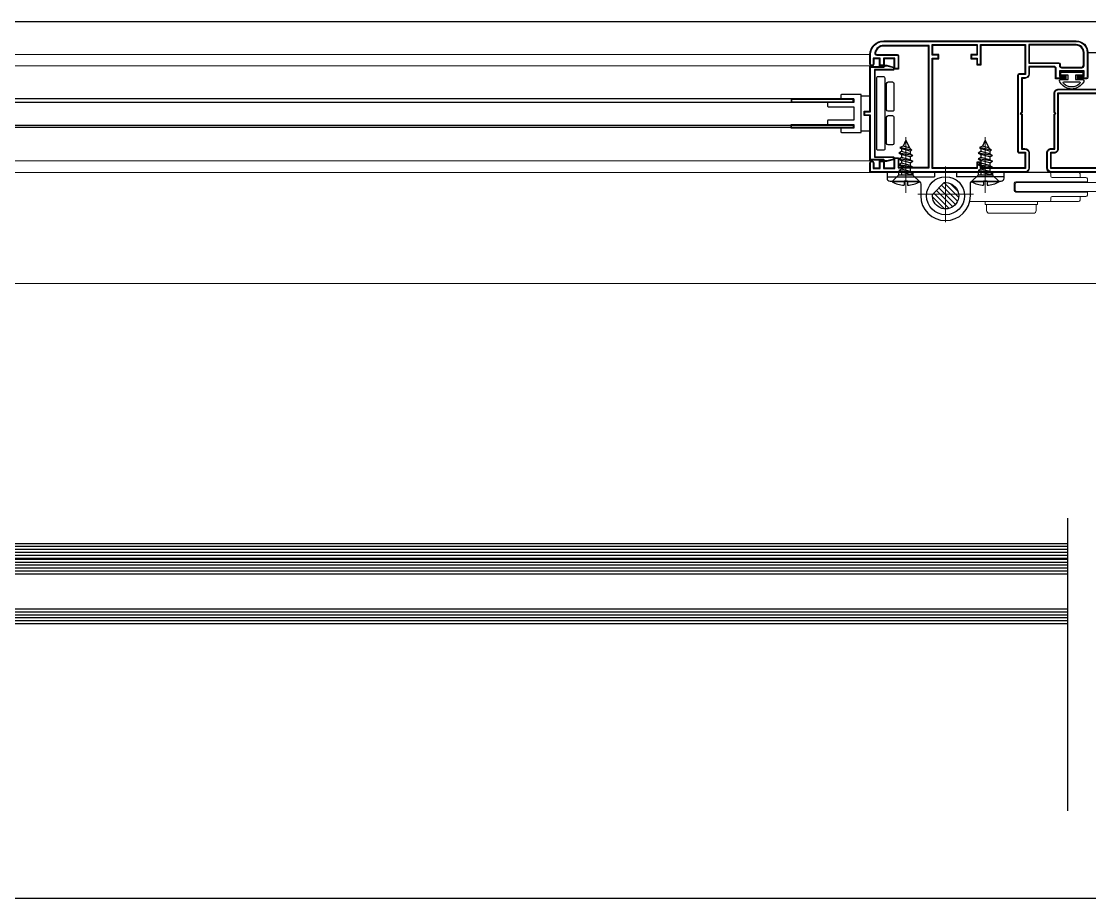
# Model space of a CAD drawing. Header units: millimetres. Extents: x 1251.1 to 1334.1, y 1577.6 to 1641.3.
# Drawn here: x 1300.2867 to 1300.652, y 1610.4513 to 1610.7513 of the extents above; entities that cross this region are included whole.
import ezdxf

# ---------------------------------------------------------------- set-up
doc = ezdxf.new("R2010")
doc.units = ezdxf.units.MM
doc.linetypes.add('ACAD_ISO02W100', pattern=[15, 12, -3])
doc.linetypes.add('TRATTOPUNTO', pattern=[1, 0.5, -0.25, 0, -0.25])
for name, color, linetype in [('FINESTRA_finissime', 251, 'Continuous'), ('MONTANTI sezioni - windows structure section', 2, 'Continuous'), ('MURATURA', 140, 'Continuous')]:
    doc.layers.add(name, color=color, linetype=linetype)
doc.layers.add('PROIEZIONI finissime - fine lines', color=251, linetype='Continuous', lineweight=9)
doc.layers.add('TRATTEGGIO - hatch', color=252, linetype='Continuous', lineweight=20)
doc.layers.add('VETRATE sezioni - windows sections', color=7, linetype='Continuous', true_color=0x4d79ff)

# ---------------------------------------------------------------- blocks, each defined once
blk = doc.blocks.new('*X10')
at = {"color": 0}
for p, q in [((359.3648275959583, 274.5120138535726), (363.4919762077227, 278.639162465337)), ((359.8374116441786, 273.2168309488265), (365.09775321544, 278.4771725200879)), ((360.7212951206618, 272.3329474723433), (366.3101411133984, 277.9217934650799)), ((361.605178597145, 271.4490639958602), (367.2537434603975, 277.0976288591127)), ((362.4890620736281, 270.565180519377), (367.9447591065739, 276.0208775523227)), ((363.3729455501113, 269.6812970428938), (368.3248739252244, 274.6332254180068)), ((365.3812243825203, 269.9218089223364), (368.0821811389591, 272.6227656787752))]:
    blk.add_line(p, q, dxfattribs=at)

msp = doc.modelspace()

# ---------------------------------------------------------------- linework, layer by layer
at = {"layer": 'FINESTRA_finissime', "color": 145, "linetype": 'TRATTOPUNTO', "ltscale": 0.02}
msp.add_line((1300.64452535849, 1610.481328795551), (1300.64452535849, 1610.628326230804), dxfattribs=at)
at = {"layer": 'MONTANTI sezioni - windows structure section'}
for p, q in [((1300.651389878987, 1610.74062800721), (1300.657389878987, 1610.74062800721)), ((1300.571389878987, 1610.72477800721), (1300.135723938244, 1610.72477800721)), ((1300.549889878987, 1610.72477800721), (1300.549889878987, 1610.72357800721)), ((1300.571189878987, 1610.72457800721), (1300.550089878987, 1610.72457800721)), ((1300.550089878987, 1610.72457800721), (1300.550089878987, 1610.72377800721)), ((1300.550089878987, 1610.72377800721), (1300.571189878987, 1610.72377800721)), ((1300.571189878987, 1610.72377800721), (1300.571189878987, 1610.72457800721)), ((1300.571389878987, 1610.72357800721), (1300.571389878987, 1610.72477800721)), ((1300.573889878987, 1610.72577800721), (1300.576889878987, 1610.72577800721)), ((1300.135723938244, 1610.72357800721), (1300.571389878987, 1610.72357800721)), ((1300.135523938244, 1610.71577800721), (1300.571189878987, 1610.71577800721)), ((1300.571189878987, 1610.71497800721), (1300.135523938244, 1610.71497800721)), ((1300.549889878987, 1610.71597800721), (1300.571389878987, 1610.71597800721)), ((1300.549889878987, 1610.71477800721), (1300.549889878987, 1610.71597800721)), ((1300.571389878987, 1610.71477800721), (1300.549889878987, 1610.71477800721)), ((1300.550089878987, 1610.71497800721), (1300.550089878987, 1610.71577800721)), ((1300.571189878987, 1610.71577800721), (1300.571189878987, 1610.71497800721)), ((1300.571389878987, 1610.71597800721), (1300.571389878987, 1610.71477800721)), ((1300.573889878987, 1610.71377800721), (1300.576889878987, 1610.71377800721)), ((1300.58914040002, 1610.71062800721), (1300.588190365445, 1610.708590651489)), ((1300.58914040002, 1610.71062800721), (1300.590361740927, 1610.708008833182)), ((1300.61634040002, 1610.71062800721), (1300.615390365445, 1610.708590651489)), ((1300.61634040002, 1610.71062800721), (1300.617561740927, 1610.708008833182)), ((1300.58764040002, 1610.706738014281), (1300.58674040002, 1610.706218399038)), ((1300.58674040002, 1610.706218399038), (1300.58764040002, 1610.7057027381)), ((1300.59154040002, 1610.705418505765), (1300.58674040002, 1610.706218399038)), ((1300.587111558766, 1610.708159597696), (1300.587761227615, 1610.707670362443)), ((1300.588190365445, 1610.708590651489), (1300.587133080983, 1610.708155996316)), ((1300.591201617424, 1610.707266170491), (1300.587133080983, 1610.708155996316)), ((1300.587761227615, 1610.707670362443), (1300.58764040002, 1610.707411246829)), ((1300.58764040002, 1610.707411246829), (1300.58764040002, 1610.706738014281)), ((1300.59064040002, 1610.705934166703), (1300.58764040002, 1610.706738014281)), ((1300.58764040002, 1610.7057027381), (1300.58764040002, 1610.704738014281)), ((1300.59064040002, 1610.704898890523), (1300.58764040002, 1610.7057027381)), ((1300.59064040002, 1610.706898890523), (1300.587761227615, 1610.707670362443)), ((1300.590361740927, 1610.708008833182), (1300.588190365445, 1610.708590651489)), ((1300.590361740927, 1610.708008833182), (1300.591216323406, 1610.707256664812)), ((1300.591216323406, 1610.707256664812), (1300.59064040002, 1610.706898890523)), ((1300.59064040002, 1610.706898890523), (1300.59064040002, 1610.705934166703)), ((1300.59064040002, 1610.705934166703), (1300.59154040002, 1610.705418505765)), ((1300.59064040002, 1610.704898890523), (1300.59154040002, 1610.705418505765)), ((1300.61484040002, 1610.706738014281), (1300.61394040002, 1610.706218399038)), ((1300.61394040002, 1610.706218399038), (1300.61484040002, 1610.7057027381)), ((1300.61874040002, 1610.705418505765), (1300.61394040002, 1610.706218399038)), ((1300.614311558766, 1610.708159597696), (1300.614961227615, 1610.707670362443)), ((1300.615390365445, 1610.708590651489), (1300.614333080983, 1610.708155996316)), ((1300.618401617424, 1610.707266170491), (1300.614333080983, 1610.708155996316)), ((1300.614961227615, 1610.707670362443), (1300.61484040002, 1610.707411246829)), ((1300.61484040002, 1610.707411246829), (1300.61484040002, 1610.706738014281)), ((1300.61784040002, 1610.705934166703), (1300.61484040002, 1610.706738014281)), ((1300.61784040002, 1610.704898890523), (1300.61484040002, 1610.7057027381)), ((1300.61484040002, 1610.7057027381), (1300.61484040002, 1610.704738014281)), ((1300.61784040002, 1610.706898890523), (1300.614961227615, 1610.707670362443)), ((1300.617561740927, 1610.708008833182), (1300.615390365445, 1610.708590651489)), ((1300.617561740927, 1610.708008833182), (1300.618416323406, 1610.707256664812)), ((1300.618416323406, 1610.707256664812), (1300.61784040002, 1610.706898890523)), ((1300.61784040002, 1610.706898890523), (1300.61784040002, 1610.705934166703)), ((1300.61784040002, 1610.705934166703), (1300.61874040002, 1610.705418505765)), ((1300.61784040002, 1610.704898890523), (1300.61874040002, 1610.705418505765)), ((1300.58764040002, 1610.704738014281), (1300.58674040002, 1610.704218399038)), ((1300.58674040002, 1610.704218399038), (1300.58764040002, 1610.7037027381)), ((1300.59154040002, 1610.703418505765), (1300.58674040002, 1610.704218399038)), ((1300.58764040002, 1610.702738014281), (1300.58674040002, 1610.702218399038)), ((1300.58674040002, 1610.702218399038), (1300.58764040002, 1610.7017027381)), ((1300.59154040002, 1610.701418505765), (1300.58674040002, 1610.702218399038)), ((1300.59064040002, 1610.703934166703), (1300.58764040002, 1610.704738014281)), ((1300.58764040002, 1610.7037027381), (1300.58764040002, 1610.702738014281)), ((1300.59064040002, 1610.702898890523), (1300.58764040002, 1610.7037027381)), ((1300.59064040002, 1610.701934166703), (1300.58764040002, 1610.702738014281)), ((1300.58764040002, 1610.7017027381), (1300.58764040002, 1610.70073801428)), ((1300.59064040002, 1610.700898890523), (1300.58764040002, 1610.7017027381)), ((1300.59064040002, 1610.704898890523), (1300.59064040002, 1610.703934166703)), ((1300.59064040002, 1610.703934166703), (1300.59154040002, 1610.703418505765)), ((1300.59064040002, 1610.702898890523), (1300.59154040002, 1610.703418505765)), ((1300.59064040002, 1610.702898890523), (1300.59064040002, 1610.701934166703)), ((1300.59064040002, 1610.701934166703), (1300.59154040002, 1610.701418505765)), ((1300.61484040002, 1610.704738014281), (1300.61394040002, 1610.704218399038)), ((1300.61394040002, 1610.704218399038), (1300.61484040002, 1610.7037027381)), ((1300.61874040002, 1610.703418505765), (1300.61394040002, 1610.704218399038)), ((1300.61484040002, 1610.702738014281), (1300.61394040002, 1610.702218399038)), ((1300.61874040002, 1610.701418505765), (1300.61394040002, 1610.702218399038)), ((1300.61394040002, 1610.702218399038), (1300.61484040002, 1610.7017027381)), ((1300.61784040002, 1610.703934166703), (1300.61484040002, 1610.704738014281)), ((1300.61784040002, 1610.702898890523), (1300.61484040002, 1610.7037027381)), ((1300.61484040002, 1610.7037027381), (1300.61484040002, 1610.702738014281)), ((1300.61784040002, 1610.701934166703), (1300.61484040002, 1610.702738014281)), ((1300.61784040002, 1610.700898890523), (1300.61484040002, 1610.7017027381)), ((1300.61484040002, 1610.7017027381), (1300.61484040002, 1610.70073801428)), ((1300.61784040002, 1610.704898890523), (1300.61784040002, 1610.703934166703)), ((1300.61784040002, 1610.703934166703), (1300.61874040002, 1610.703418505765)), ((1300.61784040002, 1610.702898890523), (1300.61874040002, 1610.703418505765)), ((1300.61784040002, 1610.702898890523), (1300.61784040002, 1610.701934166703)), ((1300.61784040002, 1610.701934166703), (1300.61874040002, 1610.701418505765)), ((1300.58274040002, 1610.69812800721), (1300.59899040002, 1610.69812800721)), ((1300.586689878987, 1610.69862800721), (1300.584448305174, 1610.696556603564)), ((1300.586689878987, 1610.69962800721), (1300.586689878987, 1610.69862800721)), ((1300.591590921053, 1610.69862800721), (1300.586689878987, 1610.69862800721)), ((1300.58764040002, 1610.70073801428), (1300.58674040002, 1610.700218399038)), ((1300.58674040002, 1610.700218399038), (1300.58764040002, 1610.6997027381)), ((1300.59154040002, 1610.699418505765), (1300.58674040002, 1610.700218399038)), ((1300.59064040002, 1610.699934166703), (1300.58764040002, 1610.70073801428)), ((1300.58764040002, 1610.6997027381), (1300.58764040002, 1610.69862800721)), ((1300.59064040002, 1610.698898890523), (1300.58764040002, 1610.6997027381)), ((1300.59064040002, 1610.700898890523), (1300.59154040002, 1610.701418505765)), ((1300.59064040002, 1610.700898890523), (1300.59064040002, 1610.699934166703)), ((1300.59064040002, 1610.699934166703), (1300.59154040002, 1610.699418505765)), ((1300.59064040002, 1610.698898890523), (1300.59154040002, 1610.699418505765)), ((1300.59064040002, 1610.698898890523), (1300.59064040002, 1610.69862800721)), ((1300.591590921053, 1610.69962800721), (1300.591590921053, 1610.69862800721)), ((1300.591590921053, 1610.69862800721), (1300.593832494867, 1610.696556603564)), ((1300.59899040002, 1610.69962800721), (1300.59899040002, 1610.69812800721)), ((1300.60649040002, 1610.69962800721), (1300.60649040002, 1610.69812800721)), ((1300.62274040002, 1610.69812800721), (1300.60649040002, 1610.69812800721)), ((1300.613889878987, 1610.69862800721), (1300.611648305174, 1610.696556603564)), ((1300.613889878987, 1610.69962800721), (1300.613889878987, 1610.69862800721)), ((1300.618790921053, 1610.69862800721), (1300.613889878987, 1610.69862800721)), ((1300.61484040002, 1610.70073801428), (1300.61394040002, 1610.700218399038)), ((1300.61874040002, 1610.699418505765), (1300.61394040002, 1610.700218399038)), ((1300.61394040002, 1610.700218399038), (1300.61484040002, 1610.6997027381)), ((1300.61784040002, 1610.699934166703), (1300.61484040002, 1610.70073801428)), ((1300.61784040002, 1610.698898890523), (1300.61484040002, 1610.6997027381)), ((1300.61484040002, 1610.6997027381), (1300.61484040002, 1610.69862800721)), ((1300.61784040002, 1610.700898890523), (1300.61874040002, 1610.701418505765)), ((1300.61784040002, 1610.700898890523), (1300.61784040002, 1610.699934166703)), ((1300.61784040002, 1610.699934166703), (1300.61874040002, 1610.699418505765)), ((1300.61784040002, 1610.698898890523), (1300.61874040002, 1610.699418505765)), ((1300.61784040002, 1610.698898890523), (1300.61784040002, 1610.69862800721)), ((1300.618790921053, 1610.69962800721), (1300.618790921053, 1610.69862800721)), ((1300.618790921053, 1610.69862800721), (1300.621032494867, 1610.696556603564)), ((1300.64824040002, 1610.69962800721), (1300.62224040002, 1610.69962800721)), ((1300.584448305174, 1610.696556603564), (1300.584448305174, 1610.696371283412)), ((1300.58854040002, 1610.696556603564), (1300.584448305174, 1610.696556603564)), ((1300.58854040002, 1610.696371283412), (1300.584448305174, 1610.696371283412)), ((1300.58854040002, 1610.69662800721), (1300.58854040002, 1610.695245669561)), ((1300.58974040002, 1610.69662800721), (1300.58854040002, 1610.69662800721)), ((1300.58974040002, 1610.69662800721), (1300.58974040002, 1610.695245669561)), ((1300.593832494867, 1610.696556603564), (1300.58974040002, 1610.696556603564)), ((1300.593832494867, 1610.696371283412), (1300.58974040002, 1610.696371283412)), ((1300.593832494867, 1610.696556603564), (1300.593832494867, 1610.696371283412)), ((1300.61574040002, 1610.696556603564), (1300.611648305174, 1610.696556603564)), ((1300.611648305174, 1610.696556603564), (1300.611648305174, 1610.696371283412)), ((1300.61574040002, 1610.696371283412), (1300.611648305174, 1610.696371283412)), ((1300.61694040002, 1610.69662800721), (1300.61574040002, 1610.69662800721)), ((1300.61574040002, 1610.69662800721), (1300.61574040002, 1610.695245669561)), ((1300.61694040002, 1610.69662800721), (1300.61694040002, 1610.695245669561)), ((1300.621032494867, 1610.696556603564), (1300.61694040002, 1610.696556603564)), ((1300.621032494867, 1610.696371283412), (1300.61694040002, 1610.696371283412)), ((1300.621032494867, 1610.696556603564), (1300.621032494867, 1610.696371283412))]:
    msp.add_line(p, q, dxfattribs=at)
for points in [[(1300.651389878987, 1610.73212800721, -0.4142135623730951), (1300.650889878987, 1610.73162800721), (1300.647889878987, 1610.73162800721), (1300.647889878987, 1610.73262800721), (1300.649889878987, 1610.73262800721), (1300.649889878987, 1610.73412800721), (1300.641889878987, 1610.73412800721), (1300.641889878987, 1610.73262800721), (1300.643889878987, 1610.73262800721), (1300.643889878987, 1610.73162800721), (1300.640389878987, 1610.73162800721), (1300.640389878987, 1610.73512800721, 0.4142135623730951), (1300.639889878987, 1610.73562800721), (1300.631389878987, 1610.73562800721), (1300.631389878987, 1610.73327800721, -0.4142135623730951), (1300.629889878987, 1610.73177800721), (1300.628889878987, 1610.73177800721), (1300.628889878987, 1610.72007800721), (1300.628589878987, 1610.71977800721), (1300.628889878987, 1610.71947800721), (1300.628889878987, 1610.70777800721), (1300.629889878987, 1610.70777800721, -0.4142135623730951), (1300.631389878987, 1610.70627800721), (1300.631389878987, 1610.70112800721, -0.4142135623730951), (1300.629889878987, 1610.69962800721), (1300.576889878987, 1610.69962800721), (1300.576889878987, 1610.70287800721, -1), (1300.578189878987, 1610.70287800721), (1300.578189878987, 1610.70112800721), (1300.580189878987, 1610.70112800721), (1300.580189878987, 1610.70352800721), (1300.581689878987, 1610.70352800721), (1300.581689878987, 1610.70112800721), (1300.585189878987, 1610.70112800721), (1300.585189878987, 1610.70462800721), (1300.586689878987, 1610.70462800721), (1300.586689878987, 1610.70142800721), (1300.596889878987, 1610.70142800721), (1300.596889878987, 1610.74282800721), (1300.581589878987, 1610.74282800721, 0.3539972922353375), (1300.578753511127, 1610.740532173877, 0.4771078284050197), (1300.579242540068, 1610.73992800721), (1300.586189878987, 1610.73992800721, -0.4142135623730951), (1300.586689878987, 1610.73942800721), (1300.586689878987, 1610.73492800721), (1300.585189878987, 1610.73492800721), (1300.585189878987, 1610.73842800721), (1300.581689878987, 1610.73842800721), (1300.581689878987, 1610.73602800721), (1300.580189878987, 1610.73602800721), (1300.580189878987, 1610.73842800721), (1300.578189878987, 1610.73842800721), (1300.578189878987, 1610.73667800721, -1), (1300.576889878987, 1610.73667800721), (1300.576889878987, 1610.73992800721, -0.4142135623730951), (1300.581589878987, 1610.74462800721), (1300.647389878987, 1610.74462800721, -0.414213562373093), (1300.651389878987, 1610.74062800721)], [(1300.651189878987, 1610.73212800721, -0.4142135623731173), (1300.650889878987, 1610.73182800721), (1300.648089878987, 1610.73182800721), (1300.648089878987, 1610.73242800721), (1300.650089878987, 1610.73242800721), (1300.650089878987, 1610.73432800721), (1300.641689878987, 1610.73432800721), (1300.641689878987, 1610.73242800721), (1300.643689878987, 1610.73242800721), (1300.643689878987, 1610.73182800721), (1300.640589878987, 1610.73182800721), (1300.640589878987, 1610.73512800721, 0.4142135623730856), (1300.639889878987, 1610.73582800721), (1300.631189878987, 1610.73582800721), (1300.631189878987, 1610.73327800721, -0.4142135623731002), (1300.629889878987, 1610.73197800721), (1300.628689878987, 1610.73197800721), (1300.628689878987, 1610.720160849922), (1300.628307036275, 1610.71977800721), (1300.628689878987, 1610.719395164497), (1300.628689878987, 1610.70757800721), (1300.629889878987, 1610.70757800721, -0.4142135623731002), (1300.631189878987, 1610.70627800721), (1300.631189878987, 1610.70112800721, -0.4142135623731002), (1300.629889878987, 1610.69982800721), (1300.577089878987, 1610.69982800721), (1300.577089878987, 1610.70287800721, -1), (1300.577989878987, 1610.70287800721), (1300.577989878987, 1610.70092800721), (1300.580389878987, 1610.70092800721), (1300.580389878987, 1610.70332800721), (1300.581489878987, 1610.70332800721), (1300.581489878987, 1610.70092800721), (1300.585389878987, 1610.70092800721), (1300.585389878987, 1610.70442800721), (1300.586489878987, 1610.70442800721), (1300.586489878987, 1610.70122800721), (1300.597089878987, 1610.70122800721), (1300.597089878987, 1610.74302800721), (1300.581589878987, 1610.74302800721, 0.3539972922353369), (1300.578557899551, 1610.740573840543, 0.4771078284050183), (1300.579242540068, 1610.73972800721), (1300.586189878987, 1610.73972800721, -0.4142135623731173), (1300.586489878987, 1610.73942800721), (1300.586489878987, 1610.73512800721), (1300.585389878987, 1610.73512800721), (1300.585389878987, 1610.73862800721), (1300.581489878987, 1610.73862800721), (1300.581489878987, 1610.73622800721), (1300.580389878987, 1610.73622800721), (1300.580389878987, 1610.73862800721), (1300.577989878987, 1610.73862800721), (1300.577989878987, 1610.73667800721, -1), (1300.577089878987, 1610.73667800721), (1300.577089878987, 1610.73992800721, -0.4142135623730965), (1300.581589878987, 1610.74442800721), (1300.647389878987, 1610.74442800721, -0.4142135623730968), (1300.651189878987, 1610.74062800721)], [(1300.614689878987, 1610.74332800721), (1300.630089878987, 1610.74332800721), (1300.630089878987, 1610.73307800721), (1300.627889878987, 1610.73307800721, 0.4142135623731173), (1300.627589878987, 1610.73277800721), (1300.627589878987, 1610.70677800721, 0.4142135623731173), (1300.627889878987, 1610.70647800721), (1300.630089878987, 1610.70647800721), (1300.630089878987, 1610.70092800721), (1300.614689878987, 1610.70092800721), (1300.614689878987, 1610.70292800721), (1300.613589878987, 1610.70292800721), (1300.613589878987, 1610.70092800721), (1300.598189878987, 1610.70092800721), (1300.598189878987, 1610.73862800721), (1300.600189878987, 1610.73862800721), (1300.600189878987, 1610.73972800721), (1300.598189878987, 1610.73972800721), (1300.598189878987, 1610.74332800721), (1300.613589878987, 1610.74332800721), (1300.613589878987, 1610.73972800721), (1300.611589878987, 1610.73972800721), (1300.611589878987, 1610.73862800721), (1300.613589878987, 1610.73862800721), (1300.613589878987, 1610.73662800721), (1300.614689878987, 1610.73662800721)], [(1300.614889878987, 1610.74312800721), (1300.629889878987, 1610.74312800721), (1300.629889878987, 1610.73327800721), (1300.627889878987, 1610.73327800721, 0.4142135623730956), (1300.627389878987, 1610.73277800721), (1300.627389878987, 1610.70677800721, 0.4142135623730951), (1300.627889878987, 1610.70627800721), (1300.629889878987, 1610.70627800721), (1300.629889878987, 1610.70112800721), (1300.614889878987, 1610.70112800721), (1300.614889878987, 1610.70312800721), (1300.613389878987, 1610.70312800721), (1300.613389878987, 1610.70112800721), (1300.598389878987, 1610.70112800721), (1300.598389878987, 1610.73842800721), (1300.600389878987, 1610.73842800721), (1300.600389878987, 1610.73992800721), (1300.598389878987, 1610.73992800721), (1300.598389878987, 1610.74312800721), (1300.613389878987, 1610.74312800721), (1300.613389878987, 1610.73992800721), (1300.611389878987, 1610.73992800721), (1300.611389878987, 1610.73842800721), (1300.613389878987, 1610.73842800721), (1300.613389878987, 1610.73642800721), (1300.614889878987, 1610.73642800721)], [(1300.650089878987, 1610.74062800721, 0.4142135623731018), (1300.647389878987, 1610.74332800721), (1300.631189878987, 1610.74332800721), (1300.631189878987, 1610.73692800721), (1300.641389878987, 1610.73692800721, -0.4142135623731173), (1300.641689878987, 1610.73662800721), (1300.641689878987, 1610.73612800721, 0.4142135623730856), (1300.642389878987, 1610.73542800721), (1300.649389878987, 1610.73542800721, 0.4142135623730856), (1300.650089878987, 1610.73612800721)], [(1300.649889878987, 1610.74062800721, 0.4142135623731018), (1300.647389878987, 1610.74312800721), (1300.631389878987, 1610.74312800721), (1300.631389878987, 1610.73712800721), (1300.641389878987, 1610.73712800721, -0.4142135623730943), (1300.641889878987, 1610.73662800721), (1300.641889878987, 1610.73612800721, 0.4142135623730951), (1300.642389878987, 1610.73562800721), (1300.649389878987, 1610.73562800721, 0.4142135623730951), (1300.649889878987, 1610.73612800721)], [(1300.585189878987, 1610.735337028862), (1300.585189878987, 1610.73487800721, -0.4142135623730843), (1300.584889878987, 1610.73457800721), (1300.578589878987, 1610.73457800721), (1300.578589878987, 1610.70497800721), (1300.584889878987, 1610.70497800721, -0.4142135623730843), (1300.585189878987, 1610.70467800721), (1300.585189878987, 1610.704218985558, -0.3394542588633662), (1300.584967524701, 1610.70392920781), (1300.582702655139, 1610.70332233784, -0.2679491924311567), (1300.581736729313, 1610.703581156885), (1300.581539878987, 1610.70377800721), (1300.576889878987, 1610.70377800721), (1300.576889878987, 1610.71902800721), (1300.574889878987, 1610.71902800721), (1300.574889878987, 1610.72052800721), (1300.576889878987, 1610.72052800721), (1300.576889878987, 1610.73577800721), (1300.581539878987, 1610.73577800721), (1300.581736729313, 1610.735974857535, -0.2679491924311567), (1300.582702655139, 1610.73623367658), (1300.584967524701, 1610.73562680661, -0.3394542588633662)], [(1300.584989878987, 1610.735337028862), (1300.584989878987, 1610.73487800721, -0.4142135623731616), (1300.584889878987, 1610.73477800721), (1300.578389878987, 1610.73477800721), (1300.578389878987, 1610.70477800721), (1300.584889878987, 1610.70477800721, -0.4142135623731618), (1300.584989878987, 1610.70467800721), (1300.584989878987, 1610.704218985558, -0.3394542588634982), (1300.584915760892, 1610.704122392975), (1300.58265089133, 1610.703515523005, -0.2679491924311567), (1300.581878150669, 1610.703722578241), (1300.5816227217, 1610.70397800721), (1300.577089878987, 1610.70397800721), (1300.577089878987, 1610.71922800721), (1300.575089878987, 1610.71922800721), (1300.575089878987, 1610.72032800721), (1300.577089878987, 1610.72032800721), (1300.577089878987, 1610.73557800721), (1300.5816227217, 1610.73557800721), (1300.581878150669, 1610.735833436179, -0.2679491924311512), (1300.58265089133, 1610.736040491415), (1300.584915760892, 1610.735433621445, -0.339454258863412)], [(1300.579089878987, 1610.70777800721, 0.4142135623730965), (1300.579589878987, 1610.70727800721), (1300.581589878987, 1610.70727800721, 0.4142135623730951), (1300.582089878987, 1610.70777800721), (1300.582089878987, 1610.73177800721, 0.4142135623730948), (1300.581589878987, 1610.73227800721), (1300.579589878987, 1610.73227800721, 0.4142135623730954), (1300.579089878987, 1610.73177800721)], [(1300.642139878987, 1610.73367800721, -0.4142135623730951), (1300.642339878987, 1610.73387800721), (1300.649439878987, 1610.73387800721, -0.4142135623731367), (1300.649639878987, 1610.73367800721), (1300.649639878987, 1610.73307800721, -0.4142135623731367), (1300.649439878987, 1610.73287800721), (1300.647139878987, 1610.73287800721), (1300.647139878987, 1610.73137800721), (1300.649577378987, 1610.73137800721, -0.6180339887499421), (1300.649977378987, 1610.73057800721), (1300.649489878987, 1610.72992800721, -0.4999999999999171), (1300.642289878987, 1610.72992800721), (1300.641802378987, 1610.73057800721, -0.618033988749942), (1300.642202378987, 1610.73137800721), (1300.644639878987, 1610.73137800721), (1300.644639878987, 1610.73287800721), (1300.642339878987, 1610.73287800721, -0.4142135623731367), (1300.642139878987, 1610.73307800721)], [(1300.585089878987, 1610.72102800721, -0.4142135623730958), (1300.584589878987, 1610.72052800721), (1300.583089878987, 1610.72052800721, -0.4142135623730943), (1300.582589878987, 1610.72102800721), (1300.582589878987, 1610.73002800721, -0.4142135623730958), (1300.583089878987, 1610.73052800721), (1300.584589878987, 1610.73052800721, -0.4142135623730943), (1300.585089878987, 1610.73002800721)], [(1300.638689878987, 1610.70647800721), (1300.639889878987, 1610.70647800721, 0.4142135623731002), (1300.641189878987, 1610.70777800721), (1300.641189878987, 1610.72682800721), (1300.657389878987, 1610.72682800721, 0.4142135623731002), (1300.658689878987, 1610.72812800721), (1300.658689878987, 1610.73022800721), (1300.678289878987, 1610.73022800721), (1300.678289878987, 1610.70932800721), (1300.671389878987, 1610.70932800721, 0.4142135623731002), (1300.670089878987, 1610.70802800721), (1300.670089878987, 1610.70092800721), (1300.638689878987, 1610.70092800721)], [(1300.638889878987, 1610.70627800721), (1300.639889878987, 1610.70627800721, 0.4142135623730951), (1300.641389878987, 1610.70777800721), (1300.641389878987, 1610.72662800721), (1300.657389878987, 1610.72662800721, 0.4142135623730951), (1300.658889878987, 1610.72812800721), (1300.658889878987, 1610.73002800721), (1300.678089878987, 1610.73002800721), (1300.678089878987, 1610.70952800721), (1300.671389878987, 1610.70952800721, 0.4142135623730951), (1300.669889878987, 1610.70802800721), (1300.669889878987, 1610.70112800721), (1300.638889878987, 1610.70112800721)], [(1300.6432066436, 1610.729937236343), (1300.643077941584, 1610.730065577931, -0.6686858171756838), (1300.643289775956, 1610.73057800721), (1300.648489982018, 1610.73057800721, -0.6686858171756858), (1300.648701816391, 1610.730065577931), (1300.648573114374, 1610.729937236343, -0.4133924061999673)], [(1300.562689878987, 1610.72352800721, 0.4142135623730951), (1300.562389878987, 1610.72322800721), (1300.562389878987, 1610.72232800721, 0.4142135623730979), (1300.562689878987, 1610.72202800721), (1300.571389878987, 1610.72202800721), (1300.571389878987, 1610.71752800721), (1300.562689878987, 1610.71752800721, 0.4142135623730917), (1300.562389878987, 1610.71722800721), (1300.562389878987, 1610.71632800721, 0.4142135623730979), (1300.562689878987, 1610.71602800721), (1300.571389878987, 1610.71602800721), (1300.571389878987, 1610.71477800721), (1300.567189878987, 1610.71477800721, 0.4142135623730974), (1300.566889878987, 1610.71447800721), (1300.566889878987, 1610.71357800721, 0.4142135623730921), (1300.567189878987, 1610.71327800721), (1300.573889878987, 1610.71327800721), (1300.573889878987, 1610.72627800721), (1300.567189878987, 1610.72627800721, 0.4142135623730951), (1300.566889878987, 1610.72597800721), (1300.566889878987, 1610.72507800721, 0.4142135623730951), (1300.567189878987, 1610.72477800721), (1300.571389878987, 1610.72477800721), (1300.571389878987, 1610.72352800721)], [(1300.585089878987, 1610.70952800721, -0.4142135623730951), (1300.584589878987, 1610.70902800721), (1300.583089878987, 1610.70902800721, -0.4142135623730951), (1300.582589878987, 1610.70952800721), (1300.582589878987, 1610.71852800721, -0.4142135623730945), (1300.583089878987, 1610.71902800721), (1300.584589878987, 1610.71902800721, -0.4142135623730951), (1300.585089878987, 1610.71852800721)], [(1300.59424040002, 1610.69162800721, 0.9999999999999901), (1300.61124040002, 1610.69162800721), (1300.61124040002, 1610.69562800721, -0.4142135623730951), (1300.61224040002, 1610.69662800721), (1300.62174040002, 1610.69662800721, 0.4142135623730951), (1300.62274040002, 1610.69762800721), (1300.62274040002, 1610.69962800721), (1300.58274040002, 1610.69962800721), (1300.58274040002, 1610.69762800721, 0.4142135623730951), (1300.58374040002, 1610.69662800721), (1300.59324040002, 1610.69662800721, -0.4142135623730951), (1300.59424040002, 1610.69562800721)], [(1300.598265526286, 1610.692102880944), (1300.602265526286, 1610.696102880944, -2.828427124730204)]]:
    msp.add_lwpolyline(points, format="xyb", close=True, dxfattribs=at)
for points in [[(1300.669889878987, 1610.69962800721), (1300.638889878987, 1610.69962800721, -0.4142135623730951), (1300.637389878987, 1610.70112800721), (1300.637389878987, 1610.70627800721, -0.4142135623730984), (1300.638889878987, 1610.70777800721), (1300.639889878987, 1610.70777800721), (1300.639889878987, 1610.71947800721), (1300.640189878987, 1610.71977800721), (1300.639889878987, 1610.72007800721), (1300.639889878987, 1610.72662800721, -0.4142135623730951), (1300.641389878987, 1610.72812800721), (1300.657389878987, 1610.72812800721)], [(1300.669889878987, 1610.69982800721), (1300.638889878987, 1610.69982800721, -0.4142135623731001), (1300.637589878987, 1610.70112800721), (1300.637589878987, 1610.70627800721, -0.4142135623731002), (1300.638889878987, 1610.70757800721), (1300.640089878987, 1610.70757800721), (1300.640089878987, 1610.719395164497), (1300.6404727217, 1610.71977800721), (1300.640089878987, 1610.720160849922), (1300.640089878987, 1610.72662800721, -0.4142135623731002), (1300.641389878987, 1610.72792800721), (1300.657589878987, 1610.72792800721)]]:
    msp.add_lwpolyline(points, format="xyb", dxfattribs=at)
msp.add_circle((1300.60274040002, 1610.69162800721), 0.006499999999999994, dxfattribs=at)
for centre, start, end in [((1300.58914040002, 1610.70542800721), 242.6122924694958, 266.6277133165819), ((1300.58914040002, 1610.70542800721), 273.3722866834178, 297.3877075305043), ((1300.61634040002, 1610.70542800721), 242.6122924694958, 266.6277133165819), ((1300.61634040002, 1610.70542800721), 273.3722866834178, 297.3877075305043)]:
    msp.add_arc(centre, 0.0102, start, end, dxfattribs=at)
at = {"layer": 'MURATURA', "linetype": 'ACAD_ISO02W100'}
msp.add_line((1298.445591506608, 1610.751261697454), (1311.445591506608, 1610.751261697454), dxfattribs=at)
at = {"layer": 'MURATURA'}
msp.add_line((1311.445591506608, 1610.451261697454), (1298.445591506608, 1610.451261697454), dxfattribs=at)
at = {"layer": 'PROIEZIONI finissime - fine lines'}
for p, q in [((1300.115723938244, 1610.73992800721), (1300.549889878987, 1610.73992800721)), ((1300.576889878987, 1610.73992800721), (1300.549889878987, 1610.73992800721)), ((1300.115073938244, 1610.73602800721), (1300.549889878987, 1610.73602800721)), ((1300.577539878987, 1610.73602800721), (1300.549889878987, 1610.73602800721)), ((1300.58914040002, 1610.69262800721), (1300.58914040002, 1610.71162800721)), ((1300.61634040002, 1610.69262800721), (1300.61634040002, 1610.71162800721)), ((1300.115073938244, 1610.70352800721), (1300.549889878987, 1610.70352800721)), ((1300.577539878987, 1610.70352800721), (1300.549889878987, 1610.70352800721)), ((1300.115723938244, 1610.69962800721), (1300.549889878987, 1610.69962800721)), ((1300.576889878987, 1610.69962800721), (1300.549889878987, 1610.69962800721)), ((1300.60274040002, 1610.70162800721), (1300.60274040002, 1610.68262800721)), ((1300.63874040002, 1610.69912800721), (1300.63874040002, 1610.69837800721)), ((1300.64874040002, 1610.69912800721), (1300.64874040002, 1610.69787800721)), ((1300.62624040002, 1610.69587800721), (1300.62624040002, 1610.69337800721)), ((1300.62649040002, 1610.69562800721), (1300.62649040002, 1610.69362800721)), ((1300.65124040002, 1610.69637800721), (1300.62674040002, 1610.69637800721)), ((1300.62699040002, 1610.69612800721), (1300.69574040002, 1610.69612800721)), ((1300.65074040002, 1610.69787800721), (1300.63924040002, 1610.69787800721)), ((1300.65124040002, 1610.69737800721), (1300.65124040002, 1610.69637800721)), ((1300.61224040002, 1610.69212800721), (1300.59324040002, 1610.69212800721)), ((1300.65124040002, 1610.69287800721), (1300.62674040002, 1610.69287800721)), ((1300.62699040002, 1610.69312800721), (1300.69574040002, 1610.69312800721)), ((1300.63874040002, 1610.69012800721), (1300.63874040002, 1610.69087800721)), ((1300.65074040002, 1610.69137800721), (1300.63924040002, 1610.69137800721)), ((1300.64874040002, 1610.69012800721), (1300.64874040002, 1610.69137800721)), ((1300.65124040002, 1610.69187800721), (1300.65124040002, 1610.69287800721)), ((1300.64824040002, 1610.68962800721), (1300.611001755841, 1610.68962800721)), ((1300.61624040002, 1610.68862800721), (1300.61624040002, 1610.68962800721)), ((1300.63424040002, 1610.68862800721), (1300.61624040002, 1610.68862800721)), ((1300.61674040002, 1610.68662800721), (1300.61674040002, 1610.68862800721)), ((1300.63374040002, 1610.68662800721), (1300.63374040002, 1610.68862800721)), ((1300.63424040002, 1610.68862800721), (1300.63424040002, 1610.68962800721)), ((1300.63274040002, 1610.68562800721), (1300.61774040002, 1610.68562800721)), ((1300.054223938244, 1610.66162800721), (1301.254223938244, 1610.66162800721))]:
    msp.add_line(p, q, dxfattribs=at)
for centre, radius, start, end in [((1300.63824040002, 1610.69912800721), 0.0004999999999999995, 0, 90), ((1300.63924040002, 1610.69837800721), 0.0004999999999999995, 180, 270), ((1300.64824040002, 1610.69912800721), 0.0004999999999999995, 0, 90), ((1300.62674040002, 1610.69587800721), 0.0004999999999999995, 90, 180), ((1300.62699040002, 1610.69562800721), 0.0004999999999999995, 90, 180), ((1300.65074040002, 1610.69737800721), 0.0004999999999999995, 0, 90), ((1300.62674040002, 1610.69337800721), 0.0004999999999999995, 180, 270), ((1300.62699040002, 1610.69362800721), 0.0004999999999999995, 180, 270), ((1300.63924040002, 1610.69087800721), 0.0004999999999999995, 90, 180), ((1300.65074040002, 1610.69187800721), 0.0004999999999999995, 270, 0), ((1300.63824040002, 1610.69012800721), 0.0004999999999999995, 270, 0), ((1300.64824040002, 1610.69012800721), 0.0004999999999999995, 270, 0), ((1300.61774040002, 1610.68662800721), 0.000999999999999999, 180, 270), ((1300.63274040002, 1610.68662800721), 0.000999999999999999, 270, 0)]:
    msp.add_arc(centre, radius, start, end, dxfattribs=at)
at = {"layer": 'VETRATE sezioni - windows sections', "linetype": 'Continuous'}
for p, q in [((1300.64452964649, 1610.5716301781), (1300.105471677174, 1610.5716301781)), ((1300.64452964649, 1610.5706301781), (1300.105471677174, 1610.5706301781)), ((1300.64452535849, 1610.5726280301), (1300.105967389174, 1610.5726280301)), ((1300.64452964649, 1610.5696301781), (1300.105471677174, 1610.5696301781)), ((1300.64452964649, 1610.5686301781), (1300.105471677174, 1610.5686301781)), ((1300.64452964649, 1610.5676301781), (1300.105471677174, 1610.5676301781)), ((1300.64452964649, 1610.5674401781), (1300.105471677174, 1610.5674401781)), ((1300.64452964649, 1610.5672501781), (1300.105471677174, 1610.5672501781)), ((1300.64452964649, 1610.5662501781), (1300.105471677174, 1610.5662501781)), ((1300.64452964649, 1610.5652501781), (1300.105471677174, 1610.5652501781)), ((1300.64452964649, 1610.5642501781), (1300.105471677174, 1610.5642501781)), ((1300.64452964649, 1610.5632501781), (1300.105471677174, 1610.5632501781)), ((1300.64452964649, 1610.5622501781), (1300.105967389174, 1610.5622501781)), ((1300.64452535849, 1610.5492501781), (1300.105467389174, 1610.5492501781)), ((1300.64452535849, 1610.5482501781), (1300.105467389174, 1610.5482501781)), ((1300.64452535849, 1610.5502501781), (1300.105967389174, 1610.5502501781)), ((1300.64452535849, 1610.5472501781), (1300.105467389174, 1610.5472501781)), ((1300.64452535849, 1610.5462501781), (1300.105467389174, 1610.5462501781)), ((1300.64452535849, 1610.5452501781), (1300.105967389174, 1610.5452501781))]:
    msp.add_line(p, q, dxfattribs=at)

# ---------------------------------------------------------------- block references
at = {"layer": 'TRATTEGGIO - hatch', "xscale": -0.0009999999999763531, "yscale": 0.0009999999999763531, "zscale": 0.0009999999999763531, "rotation": 180}
msp.add_blockref('*X10', (1300.238889878987, 1610.965781476239), dxfattribs=at)

doc.saveas('drawing.dxf')
